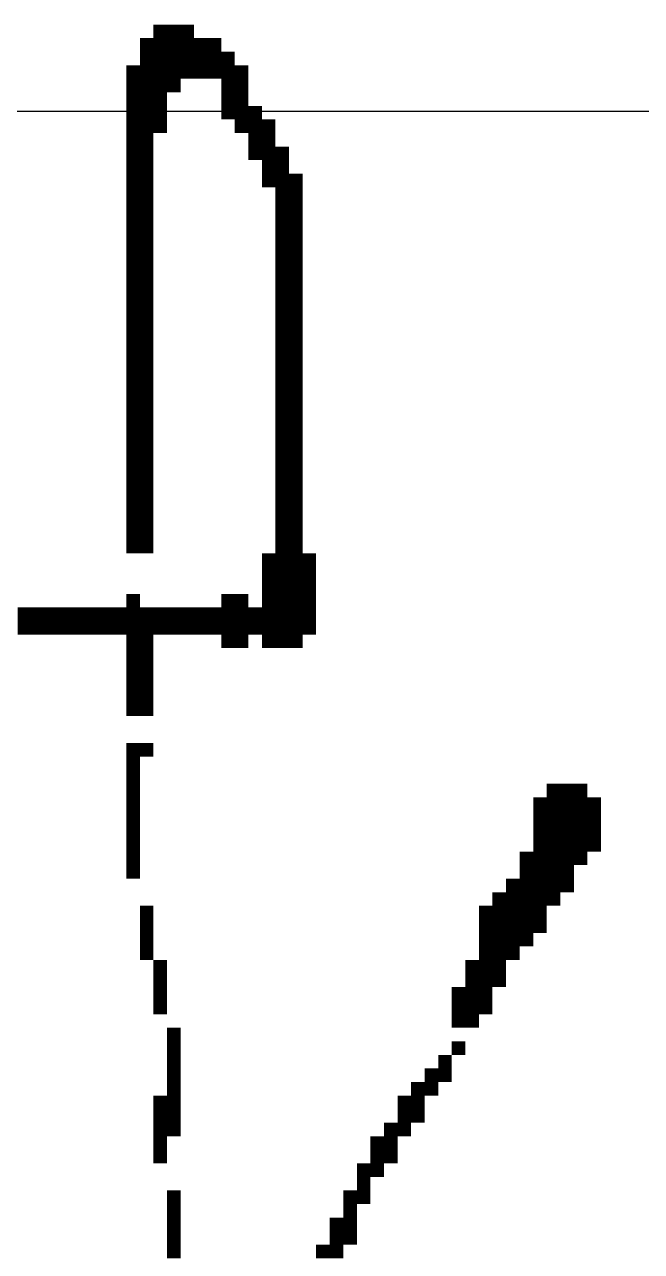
# Model space of a CAD drawing. Header units: millimetres. Extents: x 3247 to 3667, y 1230 to 1527.
# Drawn here: x 3617.56 to 3622.56, y 1259.88 to 1269.84 of the extents above; entities that cross this region are included whole.
import ezdxf

# ---------------------------------------------------------------- set-up
doc = ezdxf.new("R2010")
doc.units = ezdxf.units.MM
doc.layers.add('AM_BOR', color=7, linetype='Continuous', lineweight=50)
doc.layers.add('signature_layer', color=7, linetype='Continuous')
doc.styles.add('ACISOTS', font='isocp.shx', dxfattribs={"bigfont": 'gbcbig.shx'})

# ---------------------------------------------------------------- blocks, each defined once
blk = doc.blocks.new('ISO_TITLEA')
at = {"layer": 'AM_BOR', "color": 1, "lineweight": 25}
blk.add_line((-82.5, 29.013), (0, 29.013), dxfattribs=at)
at = {"layer": 'AM_BOR', "color": 2, "lineweight": 35, "style": 'ACISOTS'}
for tag, p, height in [('GEN-TITLE-SHEET{11.8}', (-79.6665, 43.1052), 3), ('GEN-TITLE-SCA{12.7}', (-38.0546, 43.1323), 3), ('GEN-TITLE-DWG{13.6}', (-161.6873, 43.0364), 3), ('GEN-TITLE-FSCM{8.6}', (-113.3177, 43.0364), 3), ('GEN-TITLE-SIZ{22.6}', (-152.2969, 38.2299), 3), ('GEN-TITLE-DACT{21}', (-78.2146, 33.1364), 3.5), ('GEN-TITLE-DAT{7.1}', (-152.2969, 32.2299), 3), ('GEN-TITLE-NAME{14.9}', (-129.0442, 32.2299), 3), ('GEN-TITLE-CHKD{7.1}', (-152.2969, 26.1432), 3), ('GEN-TITLE-CHKM{14.9}', (-129.0442, 26.1432), 3), ('GEN-TITLE-DES1{12.3}', (-78.2403, 20.9357), 6), ('GEN-TITLE-APPD{7.1}', (-152.2969, 20.1706), 3), ('GEN-TITLE-APPM{14.9}', (-129.0442, 20.1706), 3), ('GEN-TITLE-DES2{24.5}', (-78.2146, 15.4427), 3), ('GEN-TITLE-ISSD{7.1}', (-152.2969, 14.0839), 3), ('GEN-TITLE-ISSM{14.9}', (-129.0442, 14.0839), 3), ('GEN-TITLE-REV{22.6}', (-152.2969, 8.0839), 3), ('GEN-TITLE-CTRN{19.4}', (-152.2969, 2.0839), 3.5)]:
    blk.add_attdef(tag, p, '', height=height, dxfattribs=at)
at = {"layer": 'AM_BOR', "style": 'ACISOTS'}
blk.add_attdef('GEN-TITLE-NR{12.3}', (-78.0768, 1.6339), '', height=6, dxfattribs=at)
blk = doc.blocks.new('sigblkundefined_c4ab-b790-62d4-e6de-ff4b.png', base_point=(72.5, 92.5))
at = {"layer": 'signature_layer'}
for points in [[(101, 144), (102, 144), (101, 145), (102, 145)], [(102, 144), (103, 144), (102, 145), (103, 145)], [(103, 144), (104, 144), (103, 145), (104, 145)], [(100, 143), (101, 143), (100, 144), (101, 144)], [(101, 143), (102, 143), (101, 144), (102, 144)], [(102, 143), (103, 143), (102, 144), (103, 144)], [(103, 143), (104, 143), (103, 144), (104, 144)], [(104, 143), (105, 143), (104, 144), (105, 144)], [(105, 143), (106, 143), (105, 144), (106, 144)], [(100, 142), (101, 142), (100, 143), (101, 143)], [(101, 142), (102, 142), (101, 143), (102, 143)], [(102, 142), (103, 142), (102, 143), (103, 143)], [(103, 142), (104, 142), (103, 143), (104, 143)], [(104, 142), (105, 142), (104, 143), (105, 143)], [(105, 142), (106, 142), (105, 143), (106, 143)], [(106, 142), (107, 142), (106, 143), (107, 143)], [(99, 141), (100, 141), (99, 142), (100, 142)], [(100, 141), (101, 141), (100, 142), (101, 142)], [(101, 141), (102, 141), (101, 142), (102, 142)], [(102, 141), (103, 141), (102, 142), (103, 142)], [(103, 141), (104, 141), (103, 142), (104, 142)], [(104, 141), (105, 141), (104, 142), (105, 142)], [(105, 141), (106, 141), (105, 142), (106, 142)], [(106, 141), (107, 141), (106, 142), (107, 142)], [(107, 141), (108, 141), (107, 142), (108, 142)], [(99, 140), (100, 140), (99, 141), (100, 141)], [(100, 140), (101, 140), (100, 141), (101, 141)], [(101, 140), (102, 140), (101, 141), (102, 141)], [(102, 140), (103, 140), (102, 141), (103, 141)], [(106, 140), (107, 140), (106, 141), (107, 141)], [(107, 140), (108, 140), (107, 141), (108, 141)], [(99, 139), (100, 139), (99, 140), (100, 140)], [(100, 139), (101, 139), (100, 140), (101, 140)], [(101, 139), (102, 139), (101, 140), (102, 140)], [(106, 139), (107, 139), (106, 140), (107, 140)], [(107, 139), (108, 139), (107, 140), (108, 140)], [(99, 138), (100, 138), (99, 139), (100, 139)], [(100, 138), (101, 138), (100, 139), (101, 139)], [(101, 138), (102, 138), (101, 139), (102, 139)], [(106, 138), (107, 138), (106, 139), (107, 139)], [(107, 138), (108, 138), (107, 139), (108, 139)], [(108, 138), (109, 138), (108, 139), (109, 139)], [(99, 137), (100, 137), (99, 138), (100, 138)], [(100, 137), (101, 137), (100, 138), (101, 138)], [(101, 137), (102, 137), (101, 138), (102, 138)], [(107, 137), (108, 137), (107, 138), (108, 138)], [(108, 137), (109, 137), (108, 138), (109, 138)], [(109, 137), (110, 137), (109, 138), (110, 138)], [(99, 136), (100, 136), (99, 137), (100, 137)], [(100, 136), (101, 136), (100, 137), (101, 137)], [(108, 136), (109, 136), (108, 137), (109, 137)], [(109, 136), (110, 136), (109, 137), (110, 137)], [(99, 135), (100, 135), (99, 136), (100, 136)], [(100, 135), (101, 135), (100, 136), (101, 136)], [(108, 135), (109, 135), (108, 136), (109, 136)], [(109, 135), (110, 135), (109, 136), (110, 136)], [(110, 135), (111, 135), (110, 136), (111, 136)], [(99, 134), (100, 134), (99, 135), (100, 135)], [(100, 134), (101, 134), (100, 135), (101, 135)], [(109, 134), (110, 134), (109, 135), (110, 135)], [(110, 134), (111, 134), (110, 135), (111, 135)], [(99, 133), (100, 133), (99, 134), (100, 134)], [(100, 133), (101, 133), (100, 134), (101, 134)], [(109, 133), (110, 133), (109, 134), (110, 134)], [(110, 133), (111, 133), (110, 134), (111, 134)], [(111, 133), (112, 133), (111, 134), (112, 134)], [(99, 132), (100, 132), (99, 133), (100, 133)], [(100, 132), (101, 132), (100, 133), (101, 133)], [(110, 132), (111, 132), (110, 133), (111, 133)], [(111, 132), (112, 132), (111, 133), (112, 133)], [(99, 131), (100, 131), (99, 132), (100, 132)], [(100, 131), (101, 131), (100, 132), (101, 132)], [(110, 131), (111, 131), (110, 132), (111, 132)], [(111, 131), (112, 131), (111, 132), (112, 132)], [(99, 130), (100, 130), (99, 131), (100, 131)], [(100, 130), (101, 130), (100, 131), (101, 131)], [(110, 130), (111, 130), (110, 131), (111, 131)], [(111, 130), (112, 130), (111, 131), (112, 131)], [(99, 129), (100, 129), (99, 130), (100, 130)], [(100, 129), (101, 129), (100, 130), (101, 130)], [(110, 129), (111, 129), (110, 130), (111, 130)], [(111, 129), (112, 129), (111, 130), (112, 130)], [(99, 128), (100, 128), (99, 129), (100, 129)], [(100, 128), (101, 128), (100, 129), (101, 129)], [(110, 128), (111, 128), (110, 129), (111, 129)], [(111, 128), (112, 128), (111, 129), (112, 129)], [(99, 127), (100, 127), (99, 128), (100, 128)], [(100, 127), (101, 127), (100, 128), (101, 128)], [(110, 127), (111, 127), (110, 128), (111, 128)], [(111, 127), (112, 127), (111, 128), (112, 128)], [(99, 126), (100, 126), (99, 127), (100, 127)], [(100, 126), (101, 126), (100, 127), (101, 127)], [(110, 126), (111, 126), (110, 127), (111, 127)], [(111, 126), (112, 126), (111, 127), (112, 127)], [(99, 125), (100, 125), (99, 126), (100, 126)], [(100, 125), (101, 125), (100, 126), (101, 126)], [(110, 125), (111, 125), (110, 126), (111, 126)], [(111, 125), (112, 125), (111, 126), (112, 126)], [(99, 124), (100, 124), (99, 125), (100, 125)], [(100, 124), (101, 124), (100, 125), (101, 125)], [(110, 124), (111, 124), (110, 125), (111, 125)], [(111, 124), (112, 124), (111, 125), (112, 125)], [(99, 123), (100, 123), (99, 124), (100, 124)], [(100, 123), (101, 123), (100, 124), (101, 124)], [(110, 123), (111, 123), (110, 124), (111, 124)], [(111, 123), (112, 123), (111, 124), (112, 124)], [(99, 122), (100, 122), (99, 123), (100, 123)], [(100, 122), (101, 122), (100, 123), (101, 123)], [(110, 122), (111, 122), (110, 123), (111, 123)], [(111, 122), (112, 122), (111, 123), (112, 123)], [(99, 121), (100, 121), (99, 122), (100, 122)], [(100, 121), (101, 121), (100, 122), (101, 122)], [(110, 121), (111, 121), (110, 122), (111, 122)], [(111, 121), (112, 121), (111, 122), (112, 122)], [(99, 120), (100, 120), (99, 121), (100, 121)], [(100, 120), (101, 120), (100, 121), (101, 121)], [(110, 120), (111, 120), (110, 121), (111, 121)], [(111, 120), (112, 120), (111, 121), (112, 121)], [(99, 119), (100, 119), (99, 120), (100, 120)], [(100, 119), (101, 119), (100, 120), (101, 120)], [(110, 119), (111, 119), (110, 120), (111, 120)], [(111, 119), (112, 119), (111, 120), (112, 120)], [(99, 118), (100, 118), (99, 119), (100, 119)], [(100, 118), (101, 118), (100, 119), (101, 119)], [(110, 118), (111, 118), (110, 119), (111, 119)], [(111, 118), (112, 118), (111, 119), (112, 119)], [(99, 117), (100, 117), (99, 118), (100, 118)], [(100, 117), (101, 117), (100, 118), (101, 118)], [(110, 117), (111, 117), (110, 118), (111, 118)], [(111, 117), (112, 117), (111, 118), (112, 118)], [(99, 116), (100, 116), (99, 117), (100, 117)], [(100, 116), (101, 116), (100, 117), (101, 117)], [(110, 116), (111, 116), (110, 117), (111, 117)], [(111, 116), (112, 116), (111, 117), (112, 117)], [(99, 115), (100, 115), (99, 116), (100, 116)], [(100, 115), (101, 115), (100, 116), (101, 116)], [(110, 115), (111, 115), (110, 116), (111, 116)], [(111, 115), (112, 115), (111, 116), (112, 116)], [(99, 114), (100, 114), (99, 115), (100, 115)], [(100, 114), (101, 114), (100, 115), (101, 115)], [(110, 114), (111, 114), (110, 115), (111, 115)], [(111, 114), (112, 114), (111, 115), (112, 115)], [(99, 113), (100, 113), (99, 114), (100, 114)], [(100, 113), (101, 113), (100, 114), (101, 114)], [(110, 113), (111, 113), (110, 114), (111, 114)], [(111, 113), (112, 113), (111, 114), (112, 114)], [(99, 112), (100, 112), (99, 113), (100, 113)], [(100, 112), (101, 112), (100, 113), (101, 113)], [(110, 112), (111, 112), (110, 113), (111, 113)], [(111, 112), (112, 112), (111, 113), (112, 113)], [(99, 111), (100, 111), (99, 112), (100, 112)], [(100, 111), (101, 111), (100, 112), (101, 112)], [(110, 111), (111, 111), (110, 112), (111, 112)], [(111, 111), (112, 111), (111, 112), (112, 112)], [(99, 110), (100, 110), (99, 111), (100, 111)], [(100, 110), (101, 110), (100, 111), (101, 111)], [(110, 110), (111, 110), (110, 111), (111, 111)], [(111, 110), (112, 110), (111, 111), (112, 111)], [(99, 109), (100, 109), (99, 110), (100, 110)], [(100, 109), (101, 109), (100, 110), (101, 110)], [(110, 109), (111, 109), (110, 110), (111, 110)], [(111, 109), (112, 109), (111, 110), (112, 110)], [(99, 108), (100, 108), (99, 109), (100, 109)], [(100, 108), (101, 108), (100, 109), (101, 109)], [(110, 108), (111, 108), (110, 109), (111, 109)], [(111, 108), (112, 108), (111, 109), (112, 109)], [(99, 107), (100, 107), (99, 108), (100, 108)], [(100, 107), (101, 107), (100, 108), (101, 108)], [(110, 107), (111, 107), (110, 108), (111, 108)], [(111, 107), (112, 107), (111, 108), (112, 108)], [(99, 106), (100, 106), (99, 107), (100, 107)], [(100, 106), (101, 106), (100, 107), (101, 107)], [(110, 106), (111, 106), (110, 107), (111, 107)], [(111, 106), (112, 106), (111, 107), (112, 107)], [(109, 105), (110, 105), (109, 106), (110, 106)], [(110, 105), (111, 105), (110, 106), (111, 106)], [(111, 105), (112, 105), (111, 106), (112, 106)], [(112, 105), (113, 105), (112, 106), (113, 106)], [(109, 104), (110, 104), (109, 105), (110, 105)], [(110, 104), (111, 104), (110, 105), (111, 105)], [(111, 104), (112, 104), (111, 105), (112, 105)], [(112, 104), (113, 104), (112, 105), (113, 105)], [(109, 103), (110, 103), (109, 104), (110, 104)], [(110, 103), (111, 103), (110, 104), (111, 104)], [(111, 103), (112, 103), (111, 104), (112, 104)], [(112, 103), (113, 103), (112, 104), (113, 104)], [(99, 102), (100, 102), (99, 103), (100, 103)], [(106, 102), (107, 102), (106, 103), (107, 103)], [(107, 102), (108, 102), (107, 103), (108, 103)], [(109, 102), (110, 102), (109, 103), (110, 103)], [(110, 102), (111, 102), (110, 103), (111, 103)], [(111, 102), (112, 102), (111, 103), (112, 103)], [(112, 102), (113, 102), (112, 103), (113, 103)], [(91, 101), (92, 101), (91, 102), (92, 102)], [(92, 101), (93, 101), (92, 102), (93, 102)], [(93, 101), (94, 101), (93, 102), (94, 102)], [(94, 101), (95, 101), (94, 102), (95, 102)], [(95, 101), (96, 101), (95, 102), (96, 102)], [(96, 101), (97, 101), (96, 102), (97, 102)], [(97, 101), (98, 101), (97, 102), (98, 102)], [(98, 101), (99, 101), (98, 102), (99, 102)], [(99, 101), (100, 101), (99, 102), (100, 102)], [(100, 101), (101, 101), (100, 102), (101, 102)], [(101, 101), (102, 101), (101, 102), (102, 102)], [(102, 101), (103, 101), (102, 102), (103, 102)], [(103, 101), (104, 101), (103, 102), (104, 102)], [(104, 101), (105, 101), (104, 102), (105, 102)], [(105, 101), (106, 101), (105, 102), (106, 102)], [(106, 101), (107, 101), (106, 102), (107, 102)], [(107, 101), (108, 101), (107, 102), (108, 102)], [(108, 101), (109, 101), (108, 102), (109, 102)], [(109, 101), (110, 101), (109, 102), (110, 102)], [(110, 101), (111, 101), (110, 102), (111, 102)], [(111, 101), (112, 101), (111, 102), (112, 102)], [(112, 101), (113, 101), (112, 102), (113, 102)], [(91, 100), (92, 100), (91, 101), (92, 101)], [(92, 100), (93, 100), (92, 101), (93, 101)], [(93, 100), (94, 100), (93, 101), (94, 101)], [(94, 100), (95, 100), (94, 101), (95, 101)], [(95, 100), (96, 100), (95, 101), (96, 101)], [(96, 100), (97, 100), (96, 101), (97, 101)], [(97, 100), (98, 100), (97, 101), (98, 101)], [(98, 100), (99, 100), (98, 101), (99, 101)], [(99, 100), (100, 100), (99, 101), (100, 101)], [(100, 100), (101, 100), (100, 101), (101, 101)], [(101, 100), (102, 100), (101, 101), (102, 101)], [(102, 100), (103, 100), (102, 101), (103, 101)], [(103, 100), (104, 100), (103, 101), (104, 101)], [(104, 100), (105, 100), (104, 101), (105, 101)], [(105, 100), (106, 100), (105, 101), (106, 101)], [(106, 100), (107, 100), (106, 101), (107, 101)], [(107, 100), (108, 100), (107, 101), (108, 101)], [(108, 100), (109, 100), (108, 101), (109, 101)], [(109, 100), (110, 100), (109, 101), (110, 101)], [(110, 100), (111, 100), (110, 101), (111, 101)], [(111, 100), (112, 100), (111, 101), (112, 101)], [(112, 100), (113, 100), (112, 101), (113, 101)], [(99, 99), (100, 99), (99, 100), (100, 100)], [(100, 99), (101, 99), (100, 100), (101, 100)], [(106, 99), (107, 99), (106, 100), (107, 100)], [(107, 99), (108, 99), (107, 100), (108, 100)], [(109, 99), (110, 99), (109, 100), (110, 100)], [(110, 99), (111, 99), (110, 100), (111, 100)], [(111, 99), (112, 99), (111, 100), (112, 100)], [(99, 98), (100, 98), (99, 99), (100, 99)], [(100, 98), (101, 98), (100, 99), (101, 99)], [(99, 97), (100, 97), (99, 98), (100, 98)], [(100, 97), (101, 97), (100, 98), (101, 98)], [(99, 96), (100, 96), (99, 97), (100, 97)], [(100, 96), (101, 96), (100, 97), (101, 97)], [(99, 95), (100, 95), (99, 96), (100, 96)], [(100, 95), (101, 95), (100, 96), (101, 96)], [(99, 94), (100, 94), (99, 95), (100, 95)], [(100, 94), (101, 94), (100, 95), (101, 95)], [(99, 91), (100, 91), (99, 92), (100, 92)], [(100, 91), (101, 91), (100, 92), (101, 92)], [(99, 90), (100, 90), (99, 91), (100, 91)], [(99, 89), (100, 89), (99, 90), (100, 90)], [(99, 88), (100, 88), (99, 89), (100, 89)], [(130, 88), (131, 88), (130, 89), (131, 89)], [(131, 88), (132, 88), (131, 89), (132, 89)], [(132, 88), (133, 88), (132, 89), (133, 89)], [(99, 87), (100, 87), (99, 88), (100, 88)], [(129, 87), (130, 87), (129, 88), (130, 88)], [(130, 87), (131, 87), (130, 88), (131, 88)], [(131, 87), (132, 87), (131, 88), (132, 88)], [(132, 87), (133, 87), (132, 88), (133, 88)], [(133, 87), (134, 87), (133, 88), (134, 88)], [(99, 86), (100, 86), (99, 87), (100, 87)], [(129, 86), (130, 86), (129, 87), (130, 87)], [(130, 86), (131, 86), (130, 87), (131, 87)], [(131, 86), (132, 86), (131, 87), (132, 87)], [(132, 86), (133, 86), (132, 87), (133, 87)], [(133, 86), (134, 86), (133, 87), (134, 87)], [(99, 85), (100, 85), (99, 86), (100, 86)], [(129, 85), (130, 85), (129, 86), (130, 86)], [(130, 85), (131, 85), (130, 86), (131, 86)], [(131, 85), (132, 85), (131, 86), (132, 86)], [(132, 85), (133, 85), (132, 86), (133, 86)], [(133, 85), (134, 85), (133, 86), (134, 86)], [(99, 84), (100, 84), (99, 85), (100, 85)], [(129, 84), (130, 84), (129, 85), (130, 85)], [(130, 84), (131, 84), (130, 85), (131, 85)], [(131, 84), (132, 84), (131, 85), (132, 85)], [(132, 84), (133, 84), (132, 85), (133, 85)], [(133, 84), (134, 84), (133, 85), (134, 85)], [(99, 83), (100, 83), (99, 84), (100, 84)], [(128, 83), (129, 83), (128, 84), (129, 84)], [(129, 83), (130, 83), (129, 84), (130, 84)], [(130, 83), (131, 83), (130, 84), (131, 84)], [(131, 83), (132, 83), (131, 84), (132, 84)], [(132, 83), (133, 83), (132, 84), (133, 84)], [(99, 82), (100, 82), (99, 83), (100, 83)], [(128, 82), (129, 82), (128, 83), (129, 83)], [(129, 82), (130, 82), (129, 83), (130, 83)], [(130, 82), (131, 82), (130, 83), (131, 83)], [(131, 82), (132, 82), (131, 83), (132, 83)], [(127, 81), (128, 81), (127, 82), (128, 82)], [(128, 81), (129, 81), (128, 82), (129, 82)], [(129, 81), (130, 81), (129, 82), (130, 82)], [(130, 81), (131, 81), (130, 82), (131, 82)], [(131, 81), (132, 81), (131, 82), (132, 82)], [(126, 80), (127, 80), (126, 81), (127, 81)], [(127, 80), (128, 80), (127, 81), (128, 81)], [(128, 80), (129, 80), (128, 81), (129, 81)], [(129, 80), (130, 80), (129, 81), (130, 81)], [(130, 80), (131, 80), (130, 81), (131, 81)], [(100, 79), (101, 79), (100, 80), (101, 80)], [(125, 79), (126, 79), (125, 80), (126, 80)], [(126, 79), (127, 79), (126, 80), (127, 80)], [(127, 79), (128, 79), (127, 80), (128, 80)], [(128, 79), (129, 79), (128, 80), (129, 80)], [(129, 79), (130, 79), (129, 80), (130, 80)], [(100, 78), (101, 78), (100, 79), (101, 79)], [(125, 78), (126, 78), (125, 79), (126, 79)], [(126, 78), (127, 78), (126, 79), (127, 79)], [(127, 78), (128, 78), (127, 79), (128, 79)], [(128, 78), (129, 78), (128, 79), (129, 79)], [(129, 78), (130, 78), (129, 79), (130, 79)], [(100, 77), (101, 77), (100, 78), (101, 78)], [(125, 77), (126, 77), (125, 78), (126, 78)], [(126, 77), (127, 77), (126, 78), (127, 78)], [(127, 77), (128, 77), (127, 78), (128, 78)], [(128, 77), (129, 77), (128, 78), (129, 78)], [(100, 76), (101, 76), (100, 77), (101, 77)], [(125, 76), (126, 76), (125, 77), (126, 77)], [(126, 76), (127, 76), (126, 77), (127, 77)], [(127, 76), (128, 76), (127, 77), (128, 77)], [(101, 75), (102, 75), (101, 76), (102, 76)], [(124, 75), (125, 75), (124, 76), (125, 76)], [(125, 75), (126, 75), (125, 76), (126, 76)], [(126, 75), (127, 75), (126, 76), (127, 76)], [(101, 74), (102, 74), (101, 75), (102, 75)], [(124, 74), (125, 74), (124, 75), (125, 75)], [(125, 74), (126, 74), (125, 75), (126, 75)], [(126, 74), (127, 74), (126, 75), (127, 75)], [(101, 73), (102, 73), (101, 74), (102, 74)], [(123, 73), (124, 73), (123, 74), (124, 74)], [(124, 73), (125, 73), (124, 74), (125, 74)], [(125, 73), (126, 73), (125, 74), (126, 74)], [(101, 72), (102, 72), (101, 73), (102, 73)], [(123, 72), (124, 72), (123, 73), (124, 73)], [(124, 72), (125, 72), (124, 73), (125, 73)], [(125, 72), (126, 72), (125, 73), (126, 73)], [(123, 71), (124, 71), (123, 72), (124, 72)], [(124, 71), (125, 71), (124, 72), (125, 72)], [(102, 70), (103, 70), (102, 71), (103, 71)], [(102, 69), (103, 69), (102, 70), (103, 70)], [(123, 69), (124, 69), (123, 70), (124, 70)], [(102, 68), (103, 68), (102, 69), (103, 69)], [(122, 68), (123, 68), (122, 69), (123, 69)], [(102, 67), (103, 67), (102, 68), (103, 68)], [(121, 67), (122, 67), (121, 68), (122, 68)], [(122, 67), (123, 67), (122, 68), (123, 68)], [(102, 66), (103, 66), (102, 67), (103, 67)], [(120, 66), (121, 66), (120, 67), (121, 67)], [(121, 66), (122, 66), (121, 67), (122, 67)], [(101, 65), (102, 65), (101, 66), (102, 66)], [(102, 65), (103, 65), (102, 66), (103, 66)], [(119, 65), (120, 65), (119, 66), (120, 66)], [(120, 65), (121, 65), (120, 66), (121, 66)], [(101, 64), (102, 64), (101, 65), (102, 65)], [(102, 64), (103, 64), (102, 65), (103, 65)], [(119, 64), (120, 64), (119, 65), (120, 65)], [(120, 64), (121, 64), (120, 65), (121, 65)], [(101, 63), (102, 63), (101, 64), (102, 64)], [(102, 63), (103, 63), (102, 64), (103, 64)], [(118, 63), (119, 63), (118, 64), (119, 64)], [(119, 63), (120, 63), (119, 64), (120, 64)], [(101, 62), (102, 62), (101, 63), (102, 63)], [(117, 62), (118, 62), (117, 63), (118, 63)], [(118, 62), (119, 62), (118, 63), (119, 63)], [(101, 61), (102, 61), (101, 62), (102, 62)], [(117, 61), (118, 61), (117, 62), (118, 62)], [(118, 61), (119, 61), (118, 62), (119, 62)], [(116, 60), (117, 60), (116, 61), (117, 61)], [(117, 60), (118, 60), (117, 61), (118, 61)], [(116, 59), (117, 59), (116, 60), (117, 60)], [(102, 58), (103, 58), (102, 59), (103, 59)], [(115, 58), (116, 58), (115, 59), (116, 59)], [(116, 58), (117, 58), (116, 59), (117, 59)], [(102, 57), (103, 57), (102, 58), (103, 58)], [(115, 57), (116, 57), (115, 58), (116, 58)], [(102, 56), (103, 56), (102, 57), (103, 57)], [(114, 56), (115, 56), (114, 57), (115, 57)], [(115, 56), (116, 56), (115, 57), (116, 57)], [(102, 55), (103, 55), (102, 56), (103, 56)], [(114, 55), (115, 55), (114, 56), (115, 56)], [(115, 55), (116, 55), (115, 56), (116, 56)], [(102, 54), (103, 54), (102, 55), (103, 55)], [(113, 54), (114, 54), (113, 55), (114, 55)], [(114, 54), (115, 54), (114, 55), (115, 55)]]:
    blk.add_solid(points, dxfattribs=at)

msp = doc.modelspace()

# ---------------------------------------------------------------- block references
at = {"lineweight": 0}
msp.add_blockref('ISO_TITLEA', (3656.8046, 1240.1282), dxfattribs=at)
at = {"xscale": 0.1100917431192661, "yscale": 0.1100917431192661}
msp.add_blockref('sigblkundefined_c4ab-b790-62d4-e6de-ff4b.png', (3615.4644, 1264.0639), dxfattribs=at)

doc.saveas('drawing.dxf')
